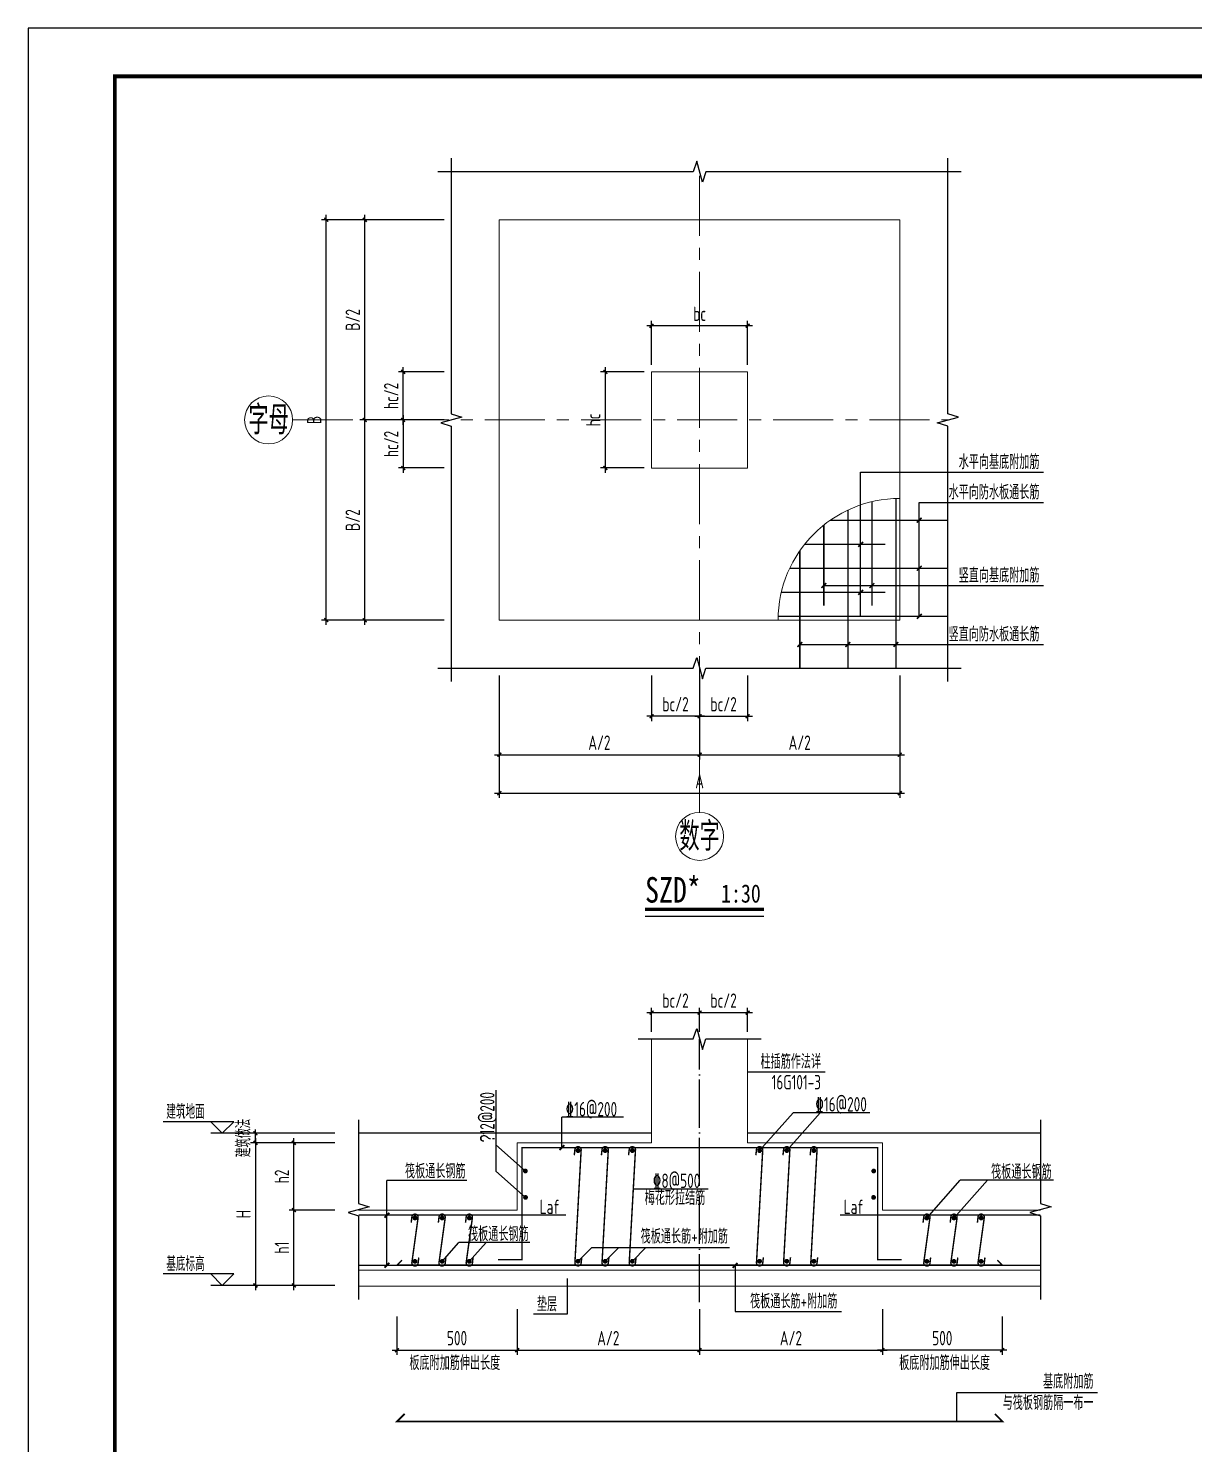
# Model space of a CAD drawing. Extents: x -502255 to 1362592, y -400300 to 332622.
# Drawn here: x -7616 to 16632, y -220862 to -191404 of the extents above; entities that cross this region are included whole.
import ezdxf
from ezdxf.enums import TextEntityAlignment as Align

# ---------------------------------------------------------------- set-up
doc = ezdxf.new("R2010")
doc.units = 0
doc.header["$LTSCALE"] = 1000
doc.header["$MEASUREMENT"] = 0
for name, pattern in [('CENTER', [2, 1.25, -0.25, 0.25, -0.25]), ('DASH', [0.35, 0.25, -0.1]), ('DOTE', [2.42, 2, -0.2, 0.02, -0.2])]:
    doc.linetypes.add(name, pattern=pattern)
for name, color, linetype, lineweight in [('AXIS_DE', 253, 'CENTER', 0), ('AXIS_DE_NUM', 7, 'Continuous', 13), ('BASE_COLUM', 7, 'Continuous', 0), ('BASE_SING_XT', 7, 'Continuous', 0), ('BASE_SING_XT_REINL', 1, 'Continuous', 0), ('REIND', 1, 'Continuous', 0), ('柱', 2, 'Continuous', 18)]:
    doc.layers.add(name, color=color, linetype=linetype, lineweight=lineweight)
for name, color, linetype in [('DIM_ELEV', 3, 'Continuous'), ('DIM_SYMB', 3, 'Continuous'), ('DOTE', 26, 'DOTE'), ('ECA_TK', 7, 'Continuous'), ('PUB_DIM', 3, 'Continuous'), ('REIN', 1, 'Continuous'), ('REINL', 1, 'Continuous'), ('TEXT', 53, 'Continuous'), ('THIN', 7, 'Continuous'), ('tk', 7, 'Continuous'), ('标注钢筋', 8, 'Continuous')]:
    doc.layers.add(name, color=color, linetype=linetype)
doc.styles.add('TSSD_Axis', font='complex.shx', dxfattribs={"width": 0.7, "bigfont": 'hztxt.shx'})
doc.styles.add('TSSD_Dimension', font='tssdeng.shx', dxfattribs={"width": 0.7, "bigfont": 'Tssdchn.shx'})
doc.styles.add('TSSD_Rein', font='tssdeng2.shx', dxfattribs={"width": 0.7, "bigfont": 'hztxt.shx'})
doc.styles.add('TYDG_01', font='', dxfattribs={"width": 0.8})
doc.styles.get('TYDG_01').set_extended_font_data('SimSun')
doc.dimstyles.new('TSSD_30_100', dxfattribs={"dimtxt": 300, "dimasz": 80, "dimexe": 100, "dimexo": 150, "dimgap": 100, "dimtad": 1, "dimdec": 0, "dimlfac": 0.3, "dimzin": 0, "dimdsep": 46, "dimtxsty": 'TSSD_Dimension', "dimblk": 'ARCHTICK', "dimcen": 0, "dimdle": 100, "dimclrt": 7, "dimadec": 0, "dimazin": 0, "dimtfac": 1, "dimtdec": 0, "dimtix": 1, "dimtmove": 2, "dimatfit": 3, "dimfxl": 1, "dimtolj": 1, "dimtzin": 0, "dimarcsym": 0})

# ---------------------------------------------------------------- blocks, each defined once
blk = doc.blocks.new('_ArchTick')
at = {"color": 0, "linetype": 'ByBlock', "const_width": 0.4}
blk.add_lwpolyline([(-0.5, -0.5), (0.5, 0.5)], dxfattribs=at)
blk = doc.blocks.new('*D598')
at = {"layer": 'Defpoints', "color": 0, "transparency": 16777216}
for p in [(54, -218065), (2554, -218065), (2554, -218915)]:
    blk.add_point(p, dxfattribs=at)
at = {"layer": 'PUB_DIM', "color": 0, "lineweight": -2, "transparency": 16777216}
for p, q in [((54, -218215), (54, -219015)), ((2554, -218215), (2554, -219015)), ((-46, -218915), (2654, -218915))]:
    blk.add_line(p, q, dxfattribs=at)
at = {"layer": 'PUB_DIM', "color": 0, "lineweight": -2, "transparency": 16777216, "xscale": 80, "yscale": 80, "zscale": 80, "rotation": 180}
blk.add_blockref('_ArchTick', (54, -218915), dxfattribs=at)
at = {"layer": 'PUB_DIM', "color": 0, "lineweight": -2, "transparency": 16777216, "xscale": 80, "yscale": 80, "zscale": 80}
blk.add_blockref('_ArchTick', (2554, -218915), dxfattribs=at)
at = {"layer": 'PUB_DIM', "color": 7, "transparency": 16777216, "insert": (1304, -218665), "char_height": 300, "attachment_point": 5, "style": 'TSSD_Dimension'}
blk.add_mtext('\\A1;500', dxfattribs=at)
blk = doc.blocks.new('*D617')
at = {"layer": 'Defpoints', "color": 0, "transparency": 16777216}
for p in [(-616, -199555), (1184, -199555), (1184, -203722)]:
    blk.add_point(p, dxfattribs=at)
at = {"layer": 'PUB_DIM', "color": 0, "lineweight": -2, "transparency": 16777216}
for p, q in [((1034, -199555), (-716, -199555)), ((-616, -203822), (-616, -199455)), ((1034, -203722), (-716, -203722))]:
    blk.add_line(p, q, dxfattribs=at)
at = {"layer": 'PUB_DIM', "color": 0, "lineweight": -2, "transparency": 16777216, "xscale": 80, "yscale": 80, "zscale": 80}
for p, rotation in [((-616, -199555), 90), ((-616, -203722), 270)]:
    blk.add_blockref('_ArchTick', p, dxfattribs=dict(at, rotation=rotation))
at = {"layer": 'PUB_DIM', "color": 7, "transparency": 16777216, "insert": (-866, -201639), "char_height": 300, "attachment_point": 5, "rotation": 90, "style": 'TSSD_Dimension'}
blk.add_mtext('\\A1;B/2', dxfattribs=at)
blk = doc.blocks.new('*D618')
at = {"layer": 'Defpoints', "color": 0, "transparency": 16777216}
for p in [(-616, -195389), (1184, -195389), (1184, -199555)]:
    blk.add_point(p, dxfattribs=at)
at = {"layer": 'PUB_DIM', "color": 0, "lineweight": -2, "transparency": 16777216}
for p, q in [((-616, -199655), (-616, -195289)), ((1034, -195389), (-716, -195389)), ((1034, -199555), (-716, -199555))]:
    blk.add_line(p, q, dxfattribs=at)
at = {"layer": 'PUB_DIM', "color": 0, "lineweight": -2, "transparency": 16777216, "xscale": 80, "yscale": 80, "zscale": 80}
for p, rotation in [((-616, -195389), 90), ((-616, -199555), 270)]:
    blk.add_blockref('_ArchTick', p, dxfattribs=dict(at, rotation=rotation))
at = {"layer": 'PUB_DIM', "color": 7, "transparency": 16777216, "insert": (-866, -197472), "char_height": 300, "attachment_point": 5, "rotation": 90, "style": 'TSSD_Dimension'}
blk.add_mtext('\\A1;B/2', dxfattribs=at)
blk = doc.blocks.new('*D619')
at = {"layer": 'Defpoints', "color": 0, "transparency": 16777216}
for p in [(1184, -199555), (184, -200555), (1184, -200555)]:
    blk.add_point(p, dxfattribs=at)
at = {"layer": 'PUB_DIM', "color": 0, "lineweight": -2, "transparency": 16777216}
for p, q in [((1034, -199555), (84, -199555)), ((184, -199455), (184, -200655)), ((1034, -200555), (84, -200555))]:
    blk.add_line(p, q, dxfattribs=at)
at = {"layer": 'PUB_DIM', "color": 0, "lineweight": -2, "transparency": 16777216, "xscale": 80, "yscale": 80, "zscale": 80}
for p, rotation in [((184, -199555), 90), ((184, -200555), 270)]:
    blk.add_blockref('_ArchTick', p, dxfattribs=dict(at, rotation=rotation))
at = {"layer": 'PUB_DIM', "color": 7, "transparency": 16777216, "insert": (-66, -200055), "char_height": 300, "attachment_point": 5, "rotation": 90, "style": 'TSSD_Dimension'}
blk.add_mtext('\\A1;hc/2', dxfattribs=at)
blk = doc.blocks.new('*D620')
at = {"layer": 'Defpoints', "color": 0, "transparency": 16777216}
for p in [(184, -198555), (1184, -198555), (1184, -199555)]:
    blk.add_point(p, dxfattribs=at)
at = {"layer": 'PUB_DIM', "color": 0, "lineweight": -2, "transparency": 16777216}
for p, q in [((184, -199655), (184, -198455)), ((1034, -198555), (84, -198555)), ((1034, -199555), (84, -199555))]:
    blk.add_line(p, q, dxfattribs=at)
at = {"layer": 'PUB_DIM', "color": 0, "lineweight": -2, "transparency": 16777216, "xscale": 80, "yscale": 80, "zscale": 80}
for p, rotation in [((184, -198555), 90), ((184, -199555), 270)]:
    blk.add_blockref('_ArchTick', p, dxfattribs=dict(at, rotation=rotation))
at = {"layer": 'PUB_DIM', "color": 7, "transparency": 16777216, "insert": (-66, -199055), "char_height": 300, "attachment_point": 5, "rotation": 90, "style": 'TSSD_Dimension'}
blk.add_mtext('\\A1;hc/2', dxfattribs=at)
blk = doc.blocks.new('*D621')
at = {"layer": 'Defpoints', "color": 0, "transparency": 16777216}
for p in [(-1416, -195389), (1184, -195389), (1184, -203722)]:
    blk.add_point(p, dxfattribs=at)
at = {"layer": 'PUB_DIM', "color": 0, "lineweight": -2, "transparency": 16777216}
for p, q in [((-1416, -203822), (-1416, -195289)), ((1034, -195389), (-1516, -195389)), ((1034, -203722), (-1516, -203722))]:
    blk.add_line(p, q, dxfattribs=at)
at = {"layer": 'PUB_DIM', "color": 0, "lineweight": -2, "transparency": 16777216, "xscale": 80, "yscale": 80, "zscale": 80}
for p, rotation in [((-1416, -195389), 90), ((-1416, -203722), 270)]:
    blk.add_blockref('_ArchTick', p, dxfattribs=dict(at, rotation=rotation))
at = {"layer": 'PUB_DIM', "color": 7, "transparency": 16777216, "insert": (-1666, -199555), "char_height": 300, "attachment_point": 5, "rotation": 90, "style": 'TSSD_Dimension'}
blk.add_mtext('\\A1;B', dxfattribs=at)
blk = doc.blocks.new('ts_axno')
at = {"color": 0, "linetype": 'ByBlock', "lineweight": -2}
blk.add_circle((0, 0), 0.5, dxfattribs=at)
at = {"color": 0, "linetype": 'ByBlock', "lineweight": -2, "style": 'TSSD_Axis', "width": 0.7}
blk.add_attdef('A', text='', height=0.6, dxfattribs=at).set_placement((0, 0), align=Align.MIDDLE_CENTER)
blk = doc.blocks.new('*D622')
at = {"layer": 'Defpoints', "color": 0, "transparency": 16777216}
for p in [(5351, -204722), (6351, -204722), (5351, -205722)]:
    blk.add_point(p, dxfattribs=at)
at = {"layer": 'PUB_DIM', "color": 0, "lineweight": -2, "transparency": 16777216}
for p, q in [((5351, -204872), (5351, -205822)), ((6351, -204872), (6351, -205822)), ((6451, -205722), (5251, -205722))]:
    blk.add_line(p, q, dxfattribs=at)
at = {"layer": 'PUB_DIM', "color": 0, "lineweight": -2, "transparency": 16777216, "xscale": 80, "yscale": 80, "zscale": 80, "rotation": 180}
blk.add_blockref('_ArchTick', (5351, -205722), dxfattribs=at)
at = {"layer": 'PUB_DIM', "color": 0, "lineweight": -2, "transparency": 16777216, "xscale": 80, "yscale": 80, "zscale": 80}
blk.add_blockref('_ArchTick', (6351, -205722), dxfattribs=at)
at = {"layer": 'PUB_DIM', "color": 7, "transparency": 16777216, "insert": (5851, -205472), "char_height": 300, "attachment_point": 5, "style": 'TSSD_Dimension'}
blk.add_mtext('\\A1;bc/2', dxfattribs=at)
blk = doc.blocks.new('*D623')
at = {"layer": 'Defpoints', "color": 0, "transparency": 16777216}
for p in [(6351, -204722), (7351, -204722), (7351, -205722)]:
    blk.add_point(p, dxfattribs=at)
at = {"layer": 'PUB_DIM', "color": 0, "lineweight": -2, "transparency": 16777216}
for p, q in [((6351, -204872), (6351, -205822)), ((7351, -204872), (7351, -205822)), ((6251, -205722), (7451, -205722))]:
    blk.add_line(p, q, dxfattribs=at)
at = {"layer": 'PUB_DIM', "color": 0, "lineweight": -2, "transparency": 16777216, "xscale": 80, "yscale": 80, "zscale": 80, "rotation": 180}
blk.add_blockref('_ArchTick', (6351, -205722), dxfattribs=at)
at = {"layer": 'PUB_DIM', "color": 0, "lineweight": -2, "transparency": 16777216, "xscale": 80, "yscale": 80, "zscale": 80}
blk.add_blockref('_ArchTick', (7351, -205722), dxfattribs=at)
at = {"layer": 'PUB_DIM', "color": 7, "transparency": 16777216, "insert": (6851, -205472), "char_height": 300, "attachment_point": 5, "style": 'TSSD_Dimension'}
blk.add_mtext('\\A1;bc/2', dxfattribs=at)
blk = doc.blocks.new('*D624')
at = {"layer": 'Defpoints', "color": 0, "transparency": 16777216}
for p in [(2184, -204722), (6351, -204722), (6351, -206522)]:
    blk.add_point(p, dxfattribs=at)
at = {"layer": 'PUB_DIM', "color": 0, "lineweight": -2, "transparency": 16777216}
for p, q in [((2184, -204872), (2184, -206622)), ((6351, -204872), (6351, -206622)), ((2084, -206522), (6451, -206522))]:
    blk.add_line(p, q, dxfattribs=at)
at = {"layer": 'PUB_DIM', "color": 0, "lineweight": -2, "transparency": 16777216, "xscale": 80, "yscale": 80, "zscale": 80, "rotation": 180}
blk.add_blockref('_ArchTick', (2184, -206522), dxfattribs=at)
at = {"layer": 'PUB_DIM', "color": 0, "lineweight": -2, "transparency": 16777216, "xscale": 80, "yscale": 80, "zscale": 80}
blk.add_blockref('_ArchTick', (6351, -206522), dxfattribs=at)
at = {"layer": 'PUB_DIM', "color": 7, "transparency": 16777216, "insert": (4267, -206272), "char_height": 300, "attachment_point": 5, "style": 'TSSD_Dimension'}
blk.add_mtext('\\A1;A/2', dxfattribs=at)
blk = doc.blocks.new('*D625')
at = {"layer": 'Defpoints', "color": 0, "transparency": 16777216}
for p in [(6351, -204722), (10517, -204722), (10517, -206522)]:
    blk.add_point(p, dxfattribs=at)
at = {"layer": 'PUB_DIM', "color": 0, "lineweight": -2, "transparency": 16777216}
for p, q in [((6351, -204872), (6351, -206622)), ((10517, -204872), (10517, -206622)), ((6251, -206522), (10617, -206522))]:
    blk.add_line(p, q, dxfattribs=at)
at = {"layer": 'PUB_DIM', "color": 0, "lineweight": -2, "transparency": 16777216, "xscale": 80, "yscale": 80, "zscale": 80, "rotation": 180}
blk.add_blockref('_ArchTick', (6351, -206522), dxfattribs=at)
at = {"layer": 'PUB_DIM', "color": 0, "lineweight": -2, "transparency": 16777216, "xscale": 80, "yscale": 80, "zscale": 80}
blk.add_blockref('_ArchTick', (10517, -206522), dxfattribs=at)
at = {"layer": 'PUB_DIM', "color": 7, "transparency": 16777216, "insert": (8434, -206272), "char_height": 300, "attachment_point": 5, "style": 'TSSD_Dimension'}
blk.add_mtext('\\A1;A/2', dxfattribs=at)
blk = doc.blocks.new('*D626')
at = {"layer": 'Defpoints', "color": 0, "transparency": 16777216}
for p in [(2184, -204722), (10517, -204722), (10517, -207322)]:
    blk.add_point(p, dxfattribs=at)
at = {"layer": 'PUB_DIM', "color": 0, "lineweight": -2, "transparency": 16777216}
for p, q in [((2184, -204872), (2184, -207422)), ((10517, -204872), (10517, -207422)), ((2084, -207322), (10617, -207322))]:
    blk.add_line(p, q, dxfattribs=at)
at = {"layer": 'PUB_DIM', "color": 0, "lineweight": -2, "transparency": 16777216, "xscale": 80, "yscale": 80, "zscale": 80, "rotation": 180}
blk.add_blockref('_ArchTick', (2184, -207322), dxfattribs=at)
at = {"layer": 'PUB_DIM', "color": 0, "lineweight": -2, "transparency": 16777216, "xscale": 80, "yscale": 80, "zscale": 80}
blk.add_blockref('_ArchTick', (10517, -207322), dxfattribs=at)
at = {"layer": 'PUB_DIM', "color": 7, "transparency": 16777216, "insert": (6351, -207072), "char_height": 300, "attachment_point": 5, "style": 'TSSD_Dimension'}
blk.add_mtext('\\A1;A', dxfattribs=at)
blk = doc.blocks.new('_reinbk')
blk.add_line((0, 0), (0, 0))
blk = doc.blocks.new('*D627')
at = {"layer": 'Defpoints', "color": 0, "transparency": 16777216}
for p in [(5351, -198555), (4390, -200555), (5351, -200555)]:
    blk.add_point(p, dxfattribs=at)
at = {"layer": 'PUB_DIM', "color": 0, "lineweight": -2, "transparency": 16777216}
for p, q in [((4390, -198455), (4390, -200655)), ((5201, -198555), (4290, -198555)), ((5201, -200555), (4290, -200555))]:
    blk.add_line(p, q, dxfattribs=at)
at = {"layer": 'PUB_DIM', "color": 0, "lineweight": -2, "transparency": 16777216, "xscale": 80, "yscale": 80, "zscale": 80}
for p, rotation in [((4390, -198555), 90), ((4390, -200555), 270)]:
    blk.add_blockref('_ArchTick', p, dxfattribs=dict(at, rotation=rotation))
at = {"layer": 'PUB_DIM', "color": 7, "transparency": 16777216, "insert": (4140, -199555), "char_height": 300, "attachment_point": 5, "rotation": 90, "style": 'TSSD_Dimension'}
blk.add_mtext('\\A1;hc', dxfattribs=at)
blk = doc.blocks.new('*D628')
at = {"layer": 'Defpoints', "color": 0, "transparency": 16777216}
for p in [(5351, -197595), (5351, -198555), (7351, -198555)]:
    blk.add_point(p, dxfattribs=at)
at = {"layer": 'PUB_DIM', "color": 0, "lineweight": -2, "transparency": 16777216}
for p, q in [((7451, -197595), (5251, -197595)), ((5351, -198405), (5351, -197495)), ((7351, -198405), (7351, -197495))]:
    blk.add_line(p, q, dxfattribs=at)
at = {"layer": 'PUB_DIM', "color": 0, "lineweight": -2, "transparency": 16777216, "xscale": 80, "yscale": 80, "zscale": 80, "rotation": 180}
blk.add_blockref('_ArchTick', (5351, -197595), dxfattribs=at)
at = {"layer": 'PUB_DIM', "color": 0, "lineweight": -2, "transparency": 16777216, "xscale": 80, "yscale": 80, "zscale": 80}
blk.add_blockref('_ArchTick', (7351, -197595), dxfattribs=at)
at = {"layer": 'PUB_DIM', "color": 7, "transparency": 16777216, "insert": (6351, -197345), "char_height": 300, "attachment_point": 5, "style": 'TSSD_Dimension'}
blk.add_mtext('\\A1;bc', dxfattribs=at)
blk = doc.blocks.new('*D629')
at = {"layer": 'Defpoints', "color": 0, "transparency": 16777216}
for p in [(6351, -211890), (5351, -212438), (6351, -212438)]:
    blk.add_point(p, dxfattribs=at)
at = {"layer": 'PUB_DIM', "color": 0, "lineweight": -2, "transparency": 16777216}
for p, q in [((5351, -212288), (5351, -211790)), ((6351, -212288), (6351, -211790)), ((5251, -211890), (6451, -211890))]:
    blk.add_line(p, q, dxfattribs=at)
at = {"layer": 'PUB_DIM', "color": 0, "lineweight": -2, "transparency": 16777216, "xscale": 80, "yscale": 80, "zscale": 80, "rotation": 180}
blk.add_blockref('_ArchTick', (5351, -211890), dxfattribs=at)
at = {"layer": 'PUB_DIM', "color": 0, "lineweight": -2, "transparency": 16777216, "xscale": 80, "yscale": 80, "zscale": 80}
blk.add_blockref('_ArchTick', (6351, -211890), dxfattribs=at)
at = {"layer": 'PUB_DIM', "color": 7, "transparency": 16777216, "insert": (5851, -211640), "char_height": 300, "attachment_point": 5, "style": 'TSSD_Dimension'}
blk.add_mtext('\\A1;bc/2', dxfattribs=at)
blk = doc.blocks.new('*D630')
at = {"layer": 'Defpoints', "color": 0, "transparency": 16777216}
for p in [(7351, -211890), (6351, -212438), (7351, -212438)]:
    blk.add_point(p, dxfattribs=at)
at = {"layer": 'PUB_DIM', "color": 0, "lineweight": -2, "transparency": 16777216}
for p, q in [((6351, -212288), (6351, -211790)), ((7351, -212288), (7351, -211790)), ((6251, -211890), (7451, -211890))]:
    blk.add_line(p, q, dxfattribs=at)
at = {"layer": 'PUB_DIM', "color": 0, "lineweight": -2, "transparency": 16777216, "xscale": 80, "yscale": 80, "zscale": 80, "rotation": 180}
blk.add_blockref('_ArchTick', (6351, -211890), dxfattribs=at)
at = {"layer": 'PUB_DIM', "color": 0, "lineweight": -2, "transparency": 16777216, "xscale": 80, "yscale": 80, "zscale": 80}
blk.add_blockref('_ArchTick', (7351, -211890), dxfattribs=at)
at = {"layer": 'PUB_DIM', "color": 7, "transparency": 16777216, "insert": (6851, -211640), "char_height": 300, "attachment_point": 5, "style": 'TSSD_Dimension'}
blk.add_mtext('\\A1;bc/2', dxfattribs=at)
blk = doc.blocks.new('*D631')
at = {"layer": 'Defpoints', "color": 0, "transparency": 16777216}
for p in [(-2090, -216000), (-1090, -216000), (-1090, -217567)]:
    blk.add_point(p, dxfattribs=at)
at = {"layer": 'PUB_DIM', "color": 0, "lineweight": -2, "transparency": 16777216}
for p, q in [((-2090, -217667), (-2090, -215900)), ((-1240, -216000), (-2190, -216000)), ((-1240, -217567), (-2190, -217567))]:
    blk.add_line(p, q, dxfattribs=at)
at = {"layer": 'PUB_DIM', "color": 0, "lineweight": -2, "transparency": 16777216, "xscale": 80, "yscale": 80, "zscale": 80}
for p, rotation in [((-2090, -216000), 90), ((-2090, -217567), 270)]:
    blk.add_blockref('_ArchTick', p, dxfattribs=dict(at, rotation=rotation))
at = {"layer": 'PUB_DIM', "color": 7, "transparency": 16777216, "insert": (-2340, -216783), "char_height": 300, "attachment_point": 5, "rotation": 90, "style": 'TSSD_Dimension'}
blk.add_mtext('\\A1;h1', dxfattribs=at)
blk = doc.blocks.new('*D632')
at = {"layer": 'Defpoints', "color": 0, "transparency": 16777216}
for p in [(-2090, -214600), (-1090, -214600), (-1090, -216000)]:
    blk.add_point(p, dxfattribs=at)
at = {"layer": 'PUB_DIM', "color": 0, "lineweight": -2, "transparency": 16777216}
for p, q in [((-1240, -214600), (-2190, -214600)), ((-2090, -216100), (-2090, -214500)), ((-1240, -216000), (-2190, -216000))]:
    blk.add_line(p, q, dxfattribs=at)
at = {"layer": 'PUB_DIM', "color": 0, "lineweight": -2, "transparency": 16777216, "xscale": 80, "yscale": 80, "zscale": 80}
for p, rotation in [((-2090, -214600), 90), ((-2090, -216000), 270)]:
    blk.add_blockref('_ArchTick', p, dxfattribs=dict(at, rotation=rotation))
at = {"layer": 'PUB_DIM', "color": 7, "transparency": 16777216, "insert": (-2340, -215300), "char_height": 300, "attachment_point": 5, "rotation": 90, "style": 'TSSD_Dimension'}
blk.add_mtext('\\A1;h2', dxfattribs=at)
blk = doc.blocks.new('*D633')
at = {"layer": 'Defpoints', "color": 0, "transparency": 16777216}
for p in [(-1090, -214600), (-2890, -217567), (-1090, -217567)]:
    blk.add_point(p, dxfattribs=at)
at = {"layer": 'PUB_DIM', "color": 0, "lineweight": -2, "transparency": 16777216}
for p, q in [((-1240, -214600), (-2990, -214600)), ((-2890, -214500), (-2890, -217667)), ((-1240, -217567), (-2990, -217567))]:
    blk.add_line(p, q, dxfattribs=at)
at = {"layer": 'PUB_DIM', "color": 0, "lineweight": -2, "transparency": 16777216, "xscale": 80, "yscale": 80, "zscale": 80}
for p, rotation in [((-2890, -214600), 90), ((-2890, -217567), 270)]:
    blk.add_blockref('_ArchTick', p, dxfattribs=dict(at, rotation=rotation))
at = {"layer": 'PUB_DIM', "color": 7, "transparency": 16777216, "insert": (-3140, -216083), "char_height": 300, "attachment_point": 5, "rotation": 90, "style": 'TSSD_Dimension'}
blk.add_mtext('\\A1;H', dxfattribs=at)
blk = doc.blocks.new('*D634')
at = {"layer": 'Defpoints', "color": 0, "transparency": 16777216}
for p in [(2554, -217915), (6351, -217915), (6351, -218915)]:
    blk.add_point(p, dxfattribs=at)
at = {"layer": 'PUB_DIM', "color": 0, "lineweight": -2, "transparency": 16777216}
for p, q in [((2554, -218065), (2554, -219015)), ((6351, -218065), (6351, -219015)), ((2454, -218915), (6451, -218915))]:
    blk.add_line(p, q, dxfattribs=at)
at = {"layer": 'PUB_DIM', "color": 0, "lineweight": -2, "transparency": 16777216, "xscale": 80, "yscale": 80, "zscale": 80, "rotation": 180}
blk.add_blockref('_ArchTick', (2554, -218915), dxfattribs=at)
at = {"layer": 'PUB_DIM', "color": 0, "lineweight": -2, "transparency": 16777216, "xscale": 80, "yscale": 80, "zscale": 80}
blk.add_blockref('_ArchTick', (6351, -218915), dxfattribs=at)
at = {"layer": 'PUB_DIM', "color": 7, "transparency": 16777216, "insert": (4452, -218665), "char_height": 300, "attachment_point": 5, "style": 'TSSD_Dimension'}
blk.add_mtext('\\A1;A/2', dxfattribs=at)
blk = doc.blocks.new('*D635')
at = {"layer": 'Defpoints', "color": 0, "transparency": 16777216}
for p in [(6351, -217915), (10154, -217915), (10154, -218915)]:
    blk.add_point(p, dxfattribs=at)
at = {"layer": 'PUB_DIM', "color": 0, "lineweight": -2, "transparency": 16777216}
for p, q in [((6351, -218065), (6351, -219015)), ((10154, -218065), (10154, -219015)), ((6251, -218915), (10254, -218915))]:
    blk.add_line(p, q, dxfattribs=at)
at = {"layer": 'PUB_DIM', "color": 0, "lineweight": -2, "transparency": 16777216, "xscale": 80, "yscale": 80, "zscale": 80, "rotation": 180}
blk.add_blockref('_ArchTick', (6351, -218915), dxfattribs=at)
at = {"layer": 'PUB_DIM', "color": 0, "lineweight": -2, "transparency": 16777216, "xscale": 80, "yscale": 80, "zscale": 80}
blk.add_blockref('_ArchTick', (10154, -218915), dxfattribs=at)
at = {"layer": 'PUB_DIM', "color": 7, "transparency": 16777216, "insert": (8252, -218665), "char_height": 300, "attachment_point": 5, "style": 'TSSD_Dimension'}
blk.add_mtext('\\A1;A/2', dxfattribs=at)
blk = doc.blocks.new('*D636')
at = {"layer": 'Defpoints', "color": 0, "transparency": 16777216}
for p in [(-2890, -214400), (-1090, -214400), (-1890, -214600)]:
    blk.add_point(p, dxfattribs=at)
at = {"layer": 'PUB_DIM', "color": 0, "lineweight": -2, "transparency": 16777216}
for p, q in [((-1240, -214400), (-2990, -214400)), ((-2890, -214400), (-2890, -214320)), ((-2890, -214600), (-2890, -214400)), ((-2040, -214600), (-2990, -214600)), ((-2890, -214600), (-2890, -214680))]:
    blk.add_line(p, q, dxfattribs=at)
at = {"layer": 'PUB_DIM', "color": 0, "lineweight": -2, "transparency": 16777216, "xscale": 80, "yscale": 80, "zscale": 80}
for p, rotation in [((-2890, -214400), 270), ((-2890, -214600), 90)]:
    blk.add_blockref('_ArchTick', p, dxfattribs=dict(at, rotation=rotation))
at = {"layer": 'PUB_DIM', "color": 7, "transparency": 16777216, "insert": (-3140, -214500), "char_height": 300, "attachment_point": 5, "rotation": 90, "style": 'TSSD_Dimension'}
blk.add_mtext('\\A1;建筑做法', dxfattribs=at)
blk = doc.blocks.new('*D637')
at = {"layer": 'Defpoints', "color": 0, "transparency": 16777216}
for p in [(10154, -218065), (12647, -218065), (10154, -218915)]:
    blk.add_point(p, dxfattribs=at)
at = {"layer": 'PUB_DIM', "color": 0, "lineweight": -2, "transparency": 16777216}
for p, q in [((10154, -218215), (10154, -219015)), ((12647, -218215), (12647, -219015)), ((12747, -218915), (10054, -218915))]:
    blk.add_line(p, q, dxfattribs=at)
at = {"layer": 'PUB_DIM', "color": 0, "lineweight": -2, "transparency": 16777216, "xscale": 80, "yscale": 80, "zscale": 80, "rotation": 180}
blk.add_blockref('_ArchTick', (10154, -218915), dxfattribs=at)
at = {"layer": 'PUB_DIM', "color": 0, "lineweight": -2, "transparency": 16777216, "xscale": 80, "yscale": 80, "zscale": 80}
blk.add_blockref('_ArchTick', (12647, -218915), dxfattribs=at)
at = {"layer": 'PUB_DIM', "color": 7, "transparency": 16777216, "insert": (11401, -218665), "char_height": 300, "attachment_point": 5, "style": 'TSSD_Dimension'}
blk.add_mtext('\\A1;500', dxfattribs=at)
blk = doc.blocks.new('10B_A1')
at = {"layer": 'ECA_TK'}
blk.add_lwpolyline([(0, 0), (841, 0), (841, 594), (0, 594)], close=True, dxfattribs=at)
at = {"layer": 'ECA_TK', "const_width": 0.8}
blk.add_lwpolyline([(831, 10), (831, 584), (18, 584), (18, 10)], close=True, dxfattribs=at)

msp = doc.modelspace()

# ---------------------------------------------------------------- linework, layer by layer
at = {"color": 0, "linetype": 'ByBlock', "const_width": 33.3}
for points in [[(10971.4, -201592), (10871.4, -201692)], [(9752.6, -202092), (9652.6, -202192)], [(10971.4, -202592), (10871.4, -202692)], [(8987.2, -202951.4), (8887.2, -203051.4)], [(9987.2, -202951.4), (9887.2, -203051.4)], [(9752.6, -203092), (9652.6, -203192)], [(10971.4, -203592), (10871.4, -203692)], [(8487.2, -204177.4), (8387.2, -204277.4)], [(9487.2, -204177.4), (9387.2, -204277.4)], [(10487.2, -204177.4), (10387.2, -204277.4)]]:
    msp.add_lwpolyline(points, dxfattribs=at)
at = {"layer": 'AXIS_DE'}
for p, q in [((6350.5, -207722), (6350.5, -194388.7)), ((-2116.1, -199555.3), (11517.2, -199555.3))]:
    msp.add_line(p, q, dxfattribs=at)
at = {"layer": 'BASE_COLUM'}
msp.add_lwpolyline([(5350.5, -200555.3), (7350.5, -200555.3), (7350.5, -198555.3), (5350.5, -198555.3), (5350.5, -200555.3)], dxfattribs=at)
at = {"layer": 'BASE_SING_XT'}
msp.add_lwpolyline([(2183.9, -203722), (10517.2, -203722), (10517.2, -195388.7), (2183.9, -195388.7), (2183.9, -203722)], dxfattribs=at)
msp.add_arc((10517.2, -203722), 2533.3, 90, 180, dxfattribs=at)
at = {"layer": 'BASE_SING_XT_REINL', "const_width": 30}
for points in [[(10437.2, -204722), (10437.2, -201189.9)], [(9437.2, -204722), (9437.2, -201430.4)], [(9937.2, -203422), (9937.2, -201255.9)], [(8937.2, -203422), (8937.2, -201741.7)], [(11517.2, -201642), (9071.1, -201642)], [(8437.2, -204722), (8437.2, -202275.8)], [(10217.2, -202142), (8537, -202142)], [(11517.2, -202642), (8225.6, -202642)], [(10217.2, -203142), (8051.2, -203142)], [(11517.2, -203642), (7985.1, -203642)]]:
    msp.add_lwpolyline(points, dxfattribs=at)
at = {"layer": 'DIM_ELEV'}
for p, q in [((-3340.2, -214160), (-4807.7, -214160)), ((-3580.2, -214400), (-3820.2, -214160)), ((-2989.6, -214400), (-3820.2, -214400)), ((-3580.2, -214400), (-3340.2, -214160)), ((-3340.2, -217326.7), (-4807.7, -217326.7)), ((-3580.2, -217566.7), (-3820.2, -217326.7)), ((-3580.2, -217566.7), (-3340.2, -217326.7)), ((-2989.6, -217566.7), (-3820.2, -217566.7))]:
    msp.add_line(p, q, dxfattribs=at)
at = {"layer": 'DIM_SYMB', "const_width": 70}
msp.add_lwpolyline([(5217.8, -209740.7), (7691.3, -209740.7)], dxfattribs=at)
at = {"layer": 'DIM_SYMB'}
msp.add_lwpolyline([(5217.8, -209880.7), (7691.3, -209880.7)], dxfattribs=at)
at = {"layer": 'DOTE', "linetype": 'DOTE', "ltscale": 0.5}
msp.add_line((6350.5, -217914.8), (6350.5, -212437.8), dxfattribs=at)
at = {"layer": 'PUB_DIM'}
for p, q in [((5350.5, -214400), (-743.2, -214400)), ((13444.3, -214400), (7350.5, -214400))]:
    msp.add_line(p, q, dxfattribs=at)
at = {"layer": 'REIN'}
for points, const_width in [([(10554.3, -217032.2), (10054.3, -217032.2), (10054.3, -214700), (2654.3, -214700), (2654.3, -217032.2), (2154.3, -217032.2)], 30), ([(-743.2, -216100), (3573, -216100)], 30), ([(9269.5, -216100), (13444.3, -216100)], 30), ([(158.5, -217040.8), (52.5, -217146.9), (12652.5, -217146.9), (12546.4, -217040.8)], 30), ([(-743.2, -217150), (13444.3, -217150)], 30), ([(213.4, -220241.9), (54.3, -220401), (12654.3, -220401), (12495.2, -220241.9)], 35)]:
    msp.add_lwpolyline(points, dxfattribs=dict(at, const_width=const_width))
at = {"layer": 'REIN', "linetype": 'DASH', "const_width": 30}
for points in [[(4308.2, -214857.5), (4322, -214738.3, -0.9976711), (4451.1, -214752.9), (4322, -217088.2, 1.0023344), (4451.1, -217102.9), (4464.9, -216983.7)], [(8086.2, -214857.5), (8100, -214738.3, -0.9976711), (8229.1, -214752.9), (8100, -217088.2, 1.0023344), (8229.1, -217102.9), (8242.9, -216983.7)], [(915.8, -216260.7), (929.5, -216141.5, -0.9976711), (1058.7, -216156.2), (929.5, -217091.3, 1.0023344), (1058.7, -217105.9), (1072.5, -216986.7)], [(11566.3, -216260.7), (11580, -216141.5, -0.9976711), (11709.2, -216156.2), (11580, -217091.3, 1.0023344), (11709.2, -217105.9), (11723, -216986.7)]]:
    msp.add_lwpolyline(points, format="xyb", dxfattribs=at)
at = {"layer": 'REIN', "const_width": 50}
for points in [[(2701.8, -215186.3, -1), (2751.8, -215186.3, -1)], [(9999.3, -215186.3, 1), (9949.3, -215186.3, 1)], [(2704.8, -215735.8, -1), (2754.8, -215735.8, -1)], [(9996.3, -215735.8, 1), (9946.3, -215735.8, 1)]]:
    msp.add_lwpolyline(points, format="xyb", close=True, dxfattribs=at)
at = {"layer": 'REIND', "const_width": 50}
for points in [[(3797, -214761.8, -1), (3847, -214761.8, -1)], [(4361.5, -214761.8, -1), (4411.5, -214761.8, -1)], [(4927, -214761.8, -1), (4977, -214761.8, -1)], [(7575, -214761.8, -1), (7625, -214761.8, -1)], [(8139.5, -214761.8, -1), (8189.5, -214761.8, -1)], [(8705, -214761.8, -1), (8755, -214761.8, -1)], [(404.5, -216165, -1), (454.5, -216165, -1)], [(969.1, -216165, -1), (1019.1, -216165, -1)], [(1534.5, -216165, -1), (1584.5, -216165, -1)], [(11055, -216165, -1), (11105, -216165, -1)], [(11619.6, -216165, -1), (11669.6, -216165, -1)], [(12185, -216165, -1), (12235, -216165, -1)], [(404.5, -217067.3, 1), (454.5, -217067.3, 1)], [(969.1, -217067.3, 1), (1019.1, -217067.3, 1)], [(1534.5, -217067.3, 1), (1584.5, -217067.3, 1)], [(3797, -217064.3, 1), (3847, -217064.3, 1)], [(4361.5, -217064.3, 1), (4411.5, -217064.3, 1)], [(4927, -217064.3, 1), (4977, -217064.3, 1)], [(7575, -217064.3, 1), (7625, -217064.3, 1)], [(8139.5, -217064.3, 1), (8189.5, -217064.3, 1)], [(8705, -217064.3, 1), (8755, -217064.3, 1)], [(11055, -217067.3, 1), (11105, -217067.3, 1)], [(11619.6, -217067.3, 1), (11669.6, -217067.3, 1)], [(12185, -217067.3, 1), (12235, -217067.3, 1)]]:
    msp.add_lwpolyline(points, format="xyb", close=True, dxfattribs=at)
at = {"layer": 'REINL', "const_width": 30}
for points in [[(3743.6, -214857.5), (3757.4, -214738.3, -0.9976711), (3886.6, -214752.9), (3757.4, -217088.2, 1.0023344), (3886.6, -217102.9), (3900.4, -216983.7)], [(4873.6, -214857.5), (4887.4, -214738.3, -0.9976711), (5016.6, -214752.9), (4887.4, -217088.2, 1.0023344), (5016.6, -217102.9), (5030.4, -216983.7)], [(7521.6, -214857.5), (7535.4, -214738.3, -0.9976711), (7664.6, -214752.9), (7535.4, -217088.2, 1.0023344), (7664.6, -217102.9), (7678.4, -216983.7)], [(8651.6, -214857.5), (8665.4, -214738.3, -0.9976711), (8794.6, -214752.9), (8665.4, -217088.2, 1.0023344), (8794.6, -217102.9), (8808.4, -216983.7)], [(351.2, -216260.7), (365, -216141.5, -0.9976711), (494.2, -216156.2), (365, -217091.3, 1.0023344), (494.2, -217105.9), (507.9, -216986.7)], [(1481.2, -216260.7), (1495, -216141.5, -0.9976711), (1624.2, -216156.2), (1495, -217091.3, 1.0023344), (1624.2, -217105.9), (1637.9, -216986.7)], [(11001.7, -216260.7), (11015.5, -216141.5, -0.9976711), (11144.7, -216156.2), (11015.5, -217091.3, 1.0023344), (11144.7, -217105.9), (11158.4, -216986.7)], [(12131.7, -216260.7), (12145.5, -216141.5, -0.9976711), (12274.7, -216156.2), (12145.5, -217091.3, 1.0023344), (12274.7, -217105.9), (12288.4, -216986.7)]]:
    msp.add_lwpolyline(points, format="xyb", dxfattribs=at)
at = {"layer": 'THIN'}
for points in [[(1183.9, -194108.7), (1183.9, -199425.3), (1403.9, -199495.3), (963.9, -199615.3), (1183.9, -199685.3), (1183.9, -205002)], [(11517.2, -205002), (11517.2, -199685.3), (11297.2, -199615.3), (11737.2, -199495.3), (11517.2, -199425.3), (11517.2, -194108.7)], [(11797.2, -194388.7), (6480.5, -194388.7), (6410.5, -194608.7), (6290.5, -194168.7), (6220.5, -194388.7), (903.9, -194388.7)], [(903.9, -204722), (6220.5, -204722), (6290.5, -204502), (6410.5, -204942), (6480.5, -204722), (11797.2, -204722)], [(5070.5, -212437.8), (6220.5, -212437.8), (6290.5, -212217.8), (6410.5, -212657.8), (6480.5, -212437.8), (7630.5, -212437.8)], [(-743.2, -214120), (-743.2, -215861.5), (-523.2, -215931.5), (-963.2, -216051.5), (-743.2, -216121.5), (-743.2, -217863)], [(13444.3, -214120), (13444.3, -215861.5), (13664.3, -215931.5), (13224.3, -216051.5), (13444.3, -216121.5), (13444.3, -217863)]]:
    msp.add_lwpolyline(points, dxfattribs=at)
at = {"layer": '柱'}
for p, q in [((5350.5, -212437.8), (5350.5, -214600)), ((7350.5, -212437.8), (7350.5, -214600)), ((2554.3, -214600), (5350.5, -214600)), ((2554.3, -214600), (2554.3, -216000)), ((7350.5, -214600), (10154.3, -214600)), ((10154.3, -214600), (10154.3, -216000)), ((2554.3, -216000), (-743.2, -216000)), ((10154.3, -216000), (13444.3, -216000)), ((-743.2, -217250), (13444.3, -217250)), ((-743.2, -217583), (13444.3, -217583))]:
    msp.add_line(p, q, dxfattribs=at)
at = {"layer": '标注钢筋', "color": 0}
for p, q in [((2109.3, -213505.2), (2109.3, -215187.4)), ((4764.6, -214069.2), (3486.6, -214069.2)), ((3486.6, -214696.7), (3486.6, -214069.2)), ((7600.8, -214761.8), (8297.2, -213973.8)), ((8165.4, -214761.8), (8861.7, -213973.8)), ((9890.5, -213973.8), (8297.2, -213973.8)), ((2726.8, -215186.3), (2109.3, -214640.6)), ((2729.8, -215735.8), (2109.3, -215187.4)), ((1505.4, -215383.8, -1533.8), (-155.8, -215383.8, -1533.8)), ((-155.8, -217147.4, -1533.8), (-155.8, -215383.8, -1533.8)), ((6528.2, -215565.5), (4971.6, -215565.5)), ((11080, -216165), (11776.4, -215377)), ((11644.6, -216165), (12341, -215377)), ((13713.3, -215377), (11776.4, -215377)), ((995, -217067.3), (1343.2, -216673.3)), ((2821.2, -216673.3), (1343.2, -216673.3)), ((1559.5, -217067.3), (1907.7, -216673.3)), ((3822, -217064.3), (4105.8, -216780.4)), ((4105.8, -216780.4), (6970.6, -216780.4)), ((4387.4, -217064.3), (4671.3, -216780.4)), ((4952, -217064.3), (5235.8, -216780.4)), ((3597, -217425.7), (3597, -218168.8)), ((3597, -218168.8), (2897, -218168.8)), ((11706.5, -220401), (11706.5, -219793.3)), ((11706.5, -219793.3), (14630.7, -219793.3))]:
    msp.add_line(p, q, dxfattribs=at)
for points in [[(9702.6, -203642), (9702.6, -203142), (9702.6, -202642), (9702.6, -202142), (9702.6, -201642), (9702.6, -200642), (11137.8, -200642), (13505.9, -200642)], [(10921.4, -203642), (10921.4, -203142), (10921.4, -202642), (10921.4, -202142), (10921.4, -201270.6)], [(10921.4, -201270.6), (11057.8, -201270.6), (11137.8, -201270.6), (13505.9, -201270.6)], [(8937.2, -203001.4), (9437.2, -203001.4), (9937.2, -203001.4), (11057.8, -203001.4), (11137.8, -203001.4), (13505.9, -203001.4)], [(8437.2, -204227.4), (8937.2, -204227.4), (9437.2, -204227.4), (9937.2, -204227.4), (11057.8, -204227.4), (11137.8, -204227.4), (13505.9, -204227.4)], [(7350.5, -213121.8), (8961.6, -213121.8)], [(7088.5, -217150), (7088.5, -218110.3), (7245.5, -218110.3), (9301.5, -218110.3)]]:
    msp.add_lwpolyline(points, dxfattribs=at)

# ---------------------------------------------------------------- block references
at = {"color": 0, "linetype": 'ByBlock', "xscale": 100, "yscale": 100, "zscale": 100}
for p in [(3486.6, -214696.7), (-155.8, -216108.3, -1533.8), (7088.5, -217150)]:
    msp.add_blockref('_ArchTick', p, dxfattribs=at)
at = {"color": 0, "linetype": 'ByBlock', "xscale": 100, "yscale": 100, "zscale": 100, "rotation": 180}
msp.add_blockref('_ArchTick', (-155.8, -217147.4, -1533.8), dxfattribs=at)
at = {"layer": 'AXIS_DE_NUM'}
ref = msp.add_blockref('ts_axno', (-2616.1, -199555.3), dxfattribs=dict(at, xscale=1000, yscale=1000, zscale=1000))
ref.add_attrib('A', '字母', dxfattribs={"height": 600, "style": 'TSSD_Axis', "width": 0.7}).set_placement((-2616.1, -199555.3), align=Align.MIDDLE_CENTER)
ref = msp.add_blockref('ts_axno', (6350.5, -208222), dxfattribs=dict(at, xscale=1000, yscale=1000, zscale=1000))
ref.add_attrib('1', '数字', dxfattribs={"height": 600, "style": 'TSSD_Axis', "width": 0.7}).set_placement((6350.5, -208222), align=Align.MIDDLE_CENTER)
at = {"layer": 'tk', "xscale": 100, "yscale": 100, "zscale": 100}
msp.add_blockref('10B_A1', (-7616, -250804), dxfattribs=at)
at = {"layer": '标注钢筋', "color": 0, "xscale": 100, "yscale": 100, "zscale": 100, "rotation": 180}
msp.add_blockref('_reinbk', (8437.2, -203116.5), dxfattribs=at)

# ---------------------------------------------------------------- texts
at = {"layer": 'TEXT', "color": 0, "style": 'TSSD_Rein', "width": 0.7}
for s, p in [('水平向基底附加筋', (13422.6, -200579.5)), ('水平向防水板通长筋', (13422.6, -201208.1)), ('竖直向基底附加筋', (13422.6, -202938.9)), ('竖直向防水板通长筋', (13422.6, -204164.9)), ('柱插筋作法详', (8878.3, -213059.3)), ('16G101-3', (8878.3, -213487.9)), ('\x8416@200', (9831.8, -213948.4)), ('筏板通长钢筋', (13676.6, -215351.7)), ('\x848@500', (6366.6, -215540.2)), ('梅花形拉结筋', (6469.6, -215893.2)), ('筏板通长钢筋', (2793.8, -216647.9)), ('筏板通长筋+附加筋', (6941.7, -216697)), ('垫层', (3386.6, -218106.3)), ('筏板通长筋+附加筋', (9218.2, -218047.8)), ('基底附加筋', (14547.3, -219715.9)), ('与筏板钢筋隔一布一', (14547.3, -220159.8))]:
    msp.add_text(s, height=300, dxfattribs=at).set_placement(p, align=Align.RIGHT)
at = {"layer": 'TEXT'}
for s, height, style, width, p in [('SZD*', 531.65, 'TYDG_01', 0.8, (5217.8, -209600.7)), ('1:30', 379.75, 'TYDG_01', 0.8, (6798, -209600.7)), ('Laf', 300, 'TSSD_Rein', 0.7, (3024.5, -216082)), ('Laf', 300, 'TSSD_Rein', 0.7, (9349.5, -216082)), ('板底附加筋伸出长度', 300, 'TSSD_Rein', 0.7, (313.6, -219329.8)), ('板底附加筋伸出长度', 300, 'TSSD_Rein', 0.7, (10504.1, -219329.8))]:
    msp.add_text(s, height=height, dxfattribs=dict(at, style=style, width=width)).set_placement(p)
at = {"layer": 'TEXT', "color": 0, "style": 'TSSD_Rein', "width": 0.7}
msp.add_text('\ue53212@200', height=300, rotation=90, dxfattribs=at).set_placement((2084, -213541.9), align=Align.RIGHT)
at = {"layer": 'TEXT', "lineweight": 13, "style": 'TSSD_Dimension', "width": 0.7}
for s, p in [('建筑地面', (-4744.6, -214101.1)), ('基底标高', (-4744.6, -217267.7))]:
    msp.add_text(s, height=300, dxfattribs=at).set_placement(p)
at = {"layer": 'TEXT', "color": 0, "style": 'TSSD_Rein', "width": 0.7}
for s, p in [('\x8416@200', (3561.3, -214049.7)), ('筏板通长钢筋', (221.6, -215340.4, -1533.8))]:
    msp.add_text(s, height=300, dxfattribs=at).set_placement(p)

# ---------------------------------------------------------------- dimensions: what is measured, and where the dimension line sits
at = {"layer": 'PUB_DIM'}
for base, p1, p2, angle, text, picture, middle in [((-1416.1, -195388.7), (1183.9, -203722), (1183.9, -195388.7), 90, 'B', '*D621', (-1666.1, -199555.3)), ((-616.1, -195388.7), (1183.9, -199555.3), (1183.9, -195388.7), 90, 'B/2', '*D618', (-866.1, -197472)), ((5350.5, -197595.2), (7350.5, -198555.3), (5350.5, -198555.3), 180, 'bc', '*D628', (6350.5, -197345.2)), ((183.9, -198555.3), (1183.9, -199555.3), (1183.9, -198555.3), 90, 'hc/2', '*D620', (-66.1, -199055.3)), ((4390.5, -200555.3), (5350.5, -198555.3), (5350.5, -200555.3), 270, 'hc', '*D627', (4140.5, -199555.3)), ((-616.1, -199555.3), (1183.9, -203722), (1183.9, -199555.3), 90, 'B/2', '*D617', (-866.1, -201638.7)), ((183.9, -200555.3), (1183.9, -199555.3), (1183.9, -200555.3), 270, 'hc/2', '*D619', (-66.1, -200055.3)), ((5350.5, -205722), (6350.5, -204722), (5350.5, -204722), 180, 'bc/2', '*D622', (5850.5, -205472)), ((-2889.6, -214400), (-1889.6, -214600), (-1089.6, -214400), 90, '建筑做法', '*D636', (-3139.6, -214500)), ((-2889.6, -217566.7), (-1089.6, -214600), (-1089.6, -217566.7), 270, 'H', '*D633', (-3139.6, -216083.4)), ((-2089.6, -214600), (-1089.6, -216000), (-1089.6, -214600), 90, 'h2', '*D632', (-2339.6, -215300)), ((-2089.6, -216000), (-1089.6, -217566.7), (-1089.6, -216000), 90, 'h1', '*D631', (-2339.6, -216783.4))]:
    dim = msp.add_linear_dim(base=base, p1=p1, p2=p2, angle=angle, text=text, dimstyle='TSSD_30_100', dxfattribs=at)
    dim.commit()
    dim.dimension.update_dxf_attribs({"geometry": picture, "text_midpoint": middle})
for base, p1, p2, text, picture, middle in [((6350.5, -206522), (2183.9, -204722), (6350.5, -204722), 'A/2', '*D624', (4267.2, -206272)), ((10517.2, -207322), (2183.9, -204722), (10517.2, -204722), 'A', '*D626', (6350.5, -207072)), ((7350.5, -205722), (6350.5, -204722), (7350.5, -204722), 'bc/2', '*D623', (6850.5, -205472)), ((10517.2, -206522), (6350.5, -204722), (10517.2, -204722), 'A/2', '*D625', (8433.9, -206272)), ((6350.5, -211889.8), (5350.5, -212437.8), (6350.5, -212437.8), 'bc/2', '*D629', (5850.5, -211639.8)), ((7350.5, -211889.8), (6350.5, -212437.8), (7350.5, -212437.8), 'bc/2', '*D630', (6850.5, -211639.8)), ((6350.5, -218914.8), (2554.3, -217914.8), (6350.5, -217914.8), 'A/2', '*D634', (4452.4, -218664.8)), ((10154.3, -218914.8), (6350.5, -217914.8), (10154.3, -217914.8), 'A/2', '*D635', (8252.4, -218664.8))]:
    dim = msp.add_linear_dim(base=base, p1=p1, p2=p2, text=text, dimstyle='TSSD_30_100', dxfattribs=at)
    dim.commit()
    dim.dimension.update_dxf_attribs({"geometry": picture, "text_midpoint": middle})
for p1, p2, distance, picture, middle in [((54.3, -218064.8), (2554.3, -218064.8), -850, '*D598', (1304.3, -218664.8)), ((12646.8, -218064.8), (10154.3, -218064.8), 850, '*D637', (11400.5, -218664.8))]:
    dim = msp.add_aligned_dim(p1=p1, p2=p2, distance=distance, text='500', dimstyle='TSSD_30_100', dxfattribs=at)
    dim.commit()
    dim.dimension.update_dxf_attribs({"geometry": picture, "text_midpoint": middle})

doc.saveas('drawing.dxf')
